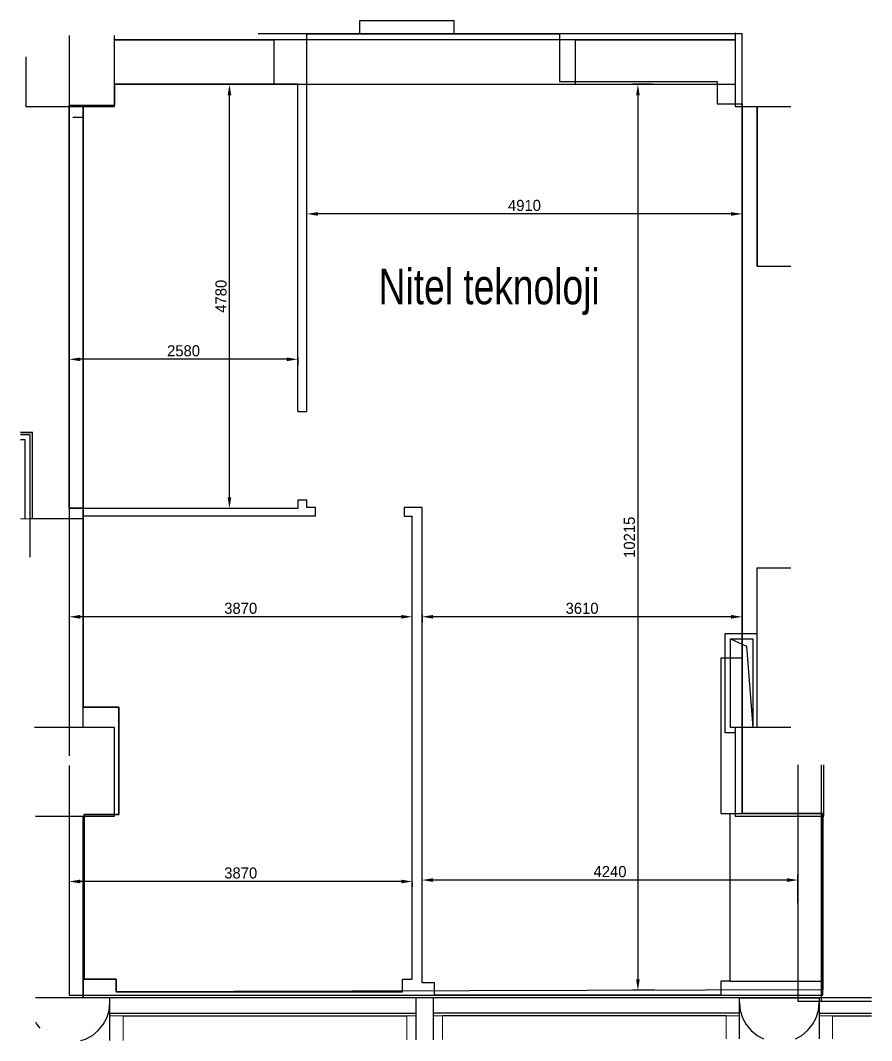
# Model space of a CAD drawing. Header units: millimetres. Extents: x 1372008 to 1392655, y -899 to 26332.
# Drawn here: x 1383055 to 1392655, y -899 to 10602 of the extents above; entities that cross this region are included whole.
import ezdxf

# ---------------------------------------------------------------- set-up
doc = ezdxf.new("R2010")
doc.units = ezdxf.units.MM
for name, color, linetype in [('Baca', 7, 'Continuous'), ('Divar-esas', 7, 'Continuous'), ('Divar-komek', 7, 'Continuous'), ('Meheccer', 7, 'Continuous'), ('OFFICE_BOUNDARY', 3, 'Continuous'), ('Pencere', 7, 'Continuous'), ('plita 2', 7, 'Continuous'), ('sutun1', 7, 'Continuous'), ('Tavan', 7, 'Continuous')]:
    doc.layers.add(name, color=color, linetype=linetype)
doc.layers.add('obl. keramogranit', color=138, linetype='Continuous', lineweight=18, true_color=0x005252)
doc.styles.add('Yazilar', font='txt', dxfattribs={"width": 0.75})

msp = doc.modelspace()

# ---------------------------------------------------------------- linework, layer by layer
for p, q in [((1386885, 10452), (1386885, 10602)), ((1386885, 10602), (1387945, 10602)), ((1387945, 10602), (1387945, 10452)), ((1386285, 10452), (1386885, 10452)), ((1386285, 9882), (1386285, 10452)), ((1386285, 10452), (1389135, 10452)), ((1387945, 10452), (1389135, 10452)), ((1389135, 10452), (1389135, 9912)), ((1389135, 10452), (1389135, 9912)), ((1389135, 9912), (1390915, 9912)), ((1389135, 9912), (1390915, 9912)), ((1390915, 9912), (1390915, 9662)), ((1390915, 9912), (1390915, 9662)), ((1384115, 9882), (1386285, 9882)), ((1384115, 9642), (1384115, 9882)), ((1390915, 9662), (1391195, 9662)), ((1390915, 9662), (1391195, 9662)), ((1391195, 9662), (1391195, 3412)), ((1391195, 9662), (1391195, 1662)), ((1383605, 5102), (1383605, 9642)), ((1383605, 9642), (1384115, 9642)), ((1383765, 5102), (1383605, 5102)), ((1383765, 2862), (1383765, 5102)), ((1391195, 3412), (1390955, 3412)), ((1390955, 3412), (1390955, 1662)), ((1384165, 2862), (1383765, 2862)), ((1384165, 1652), (1384165, 2862)), ((1392085, 2212), (1392085, -453)), ((1392085, 2212), (1392085, -453)), ((1383775, -208), (1383775, 1652)), ((1383775, 1652), (1384165, 1652)), ((1390955, 1662), (1391055, 1662)), ((1391055, 1662), (1391055, -228)), ((1391195, 1662), (1392105, 1662)), ((1392105, 1662), (1392105, -328)), ((1384135, -208), (1383775, -208)), ((1384135, -348), (1384135, -208)), ((1391055, -228), (1390955, -228)), ((1390955, -228), (1390955, -388)), ((1392105, -328), (1384135, -348)), ((1392085, -453), (1392655, -453)), ((1392085, -453), (1392655, -453))]:
    msp.add_line(p, q)
at = {"color": 1, "lineweight": 30}
for p, q in [((1383605, 10432), (1383605, 2312)), ((1391195, 10452), (1385735, 10452)), ((1391195, 1662), (1391195, 10452)), ((1383605, 2202), (1383605, -388)), ((1391825, 2212), (1391825, -453)), ((1392105, 1662), (1391195, 1662)), ((1392105, -388), (1392105, 1662)), ((1383605, -388), (1392105, -388)), ((1391825, -453), (1392655, -453))]:
    msp.add_line(p, q, dxfattribs=at)
at = {"color": 0, "lineweight": -2, "transparency": 16777216}
for p, q in [((1385396, 9882), (1385476, 9882)), ((1390184, 9882), (1389957, 9882)), ((1385413, 5227), (1385413, 9757)), ((1390019, 9757), (1390019, -207)), ((1386285, 8442), (1386285, 8483)), ((1391070, 8421), (1386410, 8421)), ((1391195, 8442), (1391195, 8483)), ((1383605, 6799), (1383605, 6719)), ((1386185, 6799), (1386185, 6719)), ((1386060, 6782), (1383730, 6782)), ((1385396, 5102), (1385476, 5102)), ((1387475, 3910), (1387475, 3941)), ((1383605, 3848), (1383605, 3816)), ((1387350, 3879), (1383730, 3879)), ((1387585, 3906), (1387585, 3816)), ((1391070, 3879), (1387710, 3879)), ((1391195, 3906), (1391195, 3816)), ((1387585, 650), (1387585, 973)), ((1391825, 650), (1391825, 973)), ((1383605, 880), (1383605, 833)), ((1387350, 895), (1383730, 895)), ((1387475, 880), (1387475, 833)), ((1391700, 911), (1387710, 911)), ((1390211, -332), (1389957, -332))]:
    msp.add_line(p, q, dxfattribs=at)
for points in [[(1386185, 6192), (1386285, 6192), (1386285, 10422)], [(1391195, 9662), (1391195, 10452)], [(1386185, 6192), (1386185, 9882), (1384115, 9882), (1384115, 9642), (1383605, 9642), (1383605, 5102), (1386185, 5102)], [(1386385, 5012), (1386385, 5112), (1386285, 5112), (1386285, 5192), (1386185, 5192)], [(1386185, 5192), (1386185, 5102)], [(1390955, -388), (1387725, -388), (1387725, -248), (1387585, -248), (1387585, 5112), (1387385, 5112), (1387385, 5012)], [(1386385, 5012), (1383765, 5012), (1383765, 2862), (1384165, 2862), (1384165, 1652), (1383775, 1652), (1383775, -208), (1384135, -208), (1384135, -348), (1387365, -348), (1387365, -208), (1387475, -208), (1387475, 3610), (1387475, 5012)], [(1387385, 5012), (1387475, 5012)], [(1391055, -228), (1392105, -228), (1392105, 1662)], [(1391055, 1662), (1392105, 1662)]]:
    msp.add_lwpolyline(points)
at = {"color": 0, "transparency": 16777216}
for points in [[(1385392, 9757), (1385434, 9757), (1385413, 9882)], [(1389999, 9757), (1390040, 9757), (1390019, 9882)], [(1386410, 8441), (1386410, 8400), (1386285, 8421)], [(1391070, 8441), (1391070, 8400), (1391195, 8421)], [(1383730, 6802), (1383730, 6761), (1383605, 6782)], [(1386060, 6802), (1386060, 6761), (1386185, 6782)], [(1385392, 5227), (1385434, 5227), (1385413, 5102)], [(1383730, 3900), (1383730, 3858), (1383605, 3879)], [(1387350, 3900), (1387350, 3858), (1387475, 3879)], [(1387710, 3900), (1387710, 3858), (1387585, 3879)], [(1391070, 3900), (1391070, 3858), (1391195, 3879)], [(1387710, 932), (1387710, 890), (1387585, 911)], [(1391700, 932), (1391700, 890), (1391825, 911)], [(1383730, 916), (1383730, 874), (1383605, 895)], [(1387350, 916), (1387350, 874), (1387475, 895)], [(1389999, -207), (1390040, -207), (1390019, -332)]]:
    msp.add_solid(points, dxfattribs=at)
at = {"layer": 'Baca'}
msp.add_lwpolyline([(1391065, 3632), (1391244, 3547), (1391315, 2632)], dxfattribs=at)
at = {"layer": 'Divar-komek'}
for points in [[(1383738, -899), (1383790, -882), (1383867, -841), (1383933, -786), (1383988, -719), (1384030, -643), (1384056, -558), (1384065, -468)], [(1391165, -468), (1391174, -558), (1391201, -643), (1391242, -719), (1391297, -786), (1391364, -841), (1391435, -879)], [(1391797, -878), (1391867, -841), (1391933, -786), (1391988, -719), (1392030, -643), (1392056, -558), (1392065, -468)], [(1383225, -688), (1383242, -719), (1383274, -758)]]:
    msp.add_lwpolyline(points, dxfattribs=at)
at = {"layer": 'Meheccer'}
for p, q in [((1383055, 5957), (1383190, 5957)), ((1383055, 5877), (1383110, 5877)), ((1383110, 4982), (1383110, 5877)), ((1383190, 4982), (1383190, 5957))]:
    msp.add_line(p, q, dxfattribs=at)
at = {"layer": 'obl. keramogranit'}
for p, q in [((1383165, 4982), (1383055, 4982)), ((1384065, -618), (1384215, -618)), ((1384215, -618), (1384215, -897)), ((1387415, -618), (1387415, -889)), ((1387515, -618), (1387415, -618)), ((1387715, -618), (1387815, -618)), ((1387815, -618), (1387815, -888)), ((1391015, -618), (1391015, -880)), ((1391015, -618), (1391165, -618)), ((1392215, -618), (1392065, -618)), ((1392215, -618), (1392215, -877))]:
    msp.add_line(p, q, dxfattribs=at)
at = {"layer": 'OFFICE_BOUNDARY'}
msp.add_lwpolyline([(1384115, 9882), (1386285, 9882), (1386285, 10452), (1389135, 10452), (1389135, 9912), (1390915, 9912), (1390915, 9662), (1391195, 9662), (1391195, 1662), (1392105, 1662), (1392105, -328), (1384135, -348), (1384135, -208), (1383775, -208), (1383775, 1652), (1384165, 1652), (1384165, 2862), (1383765, 2862), (1383765, 5102), (1383605, 5102), (1383605, 9642), (1384115, 9642), (1384115, 9882)], close=True, dxfattribs=at)
at = {"layer": 'Pencere'}
for p, q in [((1384065, -588), (1387515, -588)), ((1384215, -618), (1387415, -618)), ((1391165, -588), (1387715, -588)), ((1391015, -618), (1387815, -618)), ((1392065, -588), (1392655, -588)), ((1392215, -618), (1392655, -618))]:
    msp.add_line(p, q, dxfattribs=at)
for points in [[(1383645, 9512), (1383765, 9512)], [(1383645, 5102), (1383765, 5102)]]:
    msp.add_lwpolyline(points, dxfattribs=at)
at = {"layer": 'plita 2'}
for p, q in [((1383165, 5932), (1383055, 5932)), ((1383165, 4982), (1383165, 5932)), ((1391315, 3632), (1391315, 2632))]:
    msp.add_line(p, q, dxfattribs=at)
msp.add_lwpolyline([(1391115, 2632), (1391065, 2632), (1391065, 3632), (1391315, 3632)], dxfattribs=at)
at = {"layer": 'sutun1'}
for p, q in [((1384115, 9632), (1384115, 10432)), ((1384115, 10382), (1385915, 10382)), ((1389315, 10382), (1391115, 10382)), ((1391115, 10462), (1391115, 9632)), ((1383115, 10192), (1383115, 9632)), ((1384115, 9882), (1385915, 9882)), ((1389315, 9882), (1391115, 9882)), ((1383115, 9632), (1384115, 9632)), ((1391115, 9632), (1391745, 9632)), ((1391365, 7832), (1391365, 9632)), ((1383765, 4982), (1383165, 4982)), ((1383165, 4552), (1383165, 4982)), ((1383765, 2632), (1383765, 4982)), ((1391365, 2632), (1391365, 4432)), ((1391365, 4432), (1391745, 4432)), ((1384115, 2632), (1383215, 2632)), ((1384115, 1632), (1384115, 2632)), ((1391745, 2632), (1391115, 2632)), ((1391115, 2632), (1391115, 1632)), ((1392115, 1632), (1392115, 2212)), ((1383225, 1632), (1384115, 1632)), ((1383765, 1632), (1383765, -418)), ((1391115, 1632), (1392115, 1632)), ((1384065, -418), (1383225, -418)), ((1384065, -898), (1384065, -418)), ((1387715, -418), (1387515, -418)), ((1387515, -418), (1387515, -889)), ((1387715, -889), (1387715, -418)), ((1391165, -880), (1391165, -418)), ((1391165, -418), (1392065, -418)), ((1392065, -418), (1392065, -878))]:
    msp.add_line(p, q, dxfattribs=at)
at = {"layer": 'sutun1', "color": 134}
for p, q in [((1384115, 10382), (1384115, 10432)), ((1389315, 10382), (1384115, 10382)), ((1391115, 10382), (1389315, 10382)), ((1391115, 10462), (1391115, 10382)), ((1383115, 10192), (1383115, 9632)), ((1383115, 9632), (1383765, 9632)), ((1383765, 9632), (1383765, 4982)), ((1383190, 5957), (1383055, 5957)), ((1383190, 4982), (1383190, 5957)), ((1383765, 4982), (1383190, 4982))]:
    msp.add_line(p, q, dxfattribs=at)
at = {"layer": 'sutun1', "color": 183}
for p, q in [((1384115, 9632), (1384115, 9882)), ((1384115, 9882), (1385915, 9882)), ((1385915, 9882), (1391115, 9882)), ((1391115, 9882), (1391115, 9632)), ((1383765, 2632), (1383765, 9632)), ((1383765, 9632), (1384115, 9632)), ((1391115, 9632), (1391365, 9632)), ((1391365, 9632), (1391365, 7832)), ((1391365, 7832), (1391745, 7832)), ((1384115, 2632), (1383765, 2632)), ((1384115, 1632), (1384115, 2632)), ((1383765, -418), (1383765, 1632)), ((1383765, 1632), (1384115, 1632)), ((1392655, -418), (1383765, -418))]:
    msp.add_line(p, q, dxfattribs=at)
at = {"layer": 'sutun1'}
for points in [[(1385915, 10382), (1385915, 9882)], [(1389315, 9882), (1389315, 10382)]]:
    msp.add_lwpolyline(points, dxfattribs=at)
at = {"layer": 'Tavan'}
msp.add_lwpolyline([(1391115, 2572), (1391005, 2572), (1391005, 3692), (1391365, 3692)], dxfattribs=at)

# ---------------------------------------------------------------- texts
at = {"color": 0, "transparency": 16777216, "char_height": 125, "attachment_point": 5}
for s, insert in [('4910', (1388740, 8516)), ('2580', (1384895, 6877)), ('3870', (1385540, 3974)), ('3610', (1389390, 3974)), ('3870', (1385540, 990)), ('4240', (1389705, 1006))]:
    msp.add_mtext(s, dxfattribs=dict(at, insert=insert))
at = {"color": 0, "transparency": 16777216, "char_height": 125, "attachment_point": 5, "rotation": 90}
for s, insert in [('4780', (1385318, 7492)), ('10215', (1389924, 4775))]:
    msp.add_mtext(s, dxfattribs=dict(at, insert=insert))
at = {"layer": 'Divar-esas', "insert": (1387096, 7802), "char_height": 400, "attachment_point": 1, "style": 'Yazilar'}
msp.add_mtext_dynamic_manual_height_columns('{\\f@Arial Unicode MS|b0|i0|c0|p34;Nitel teknoloji}', width=5488.74, gutter_width=250, heights=[-517], dxfattribs=at)

doc.saveas('drawing.dxf')
